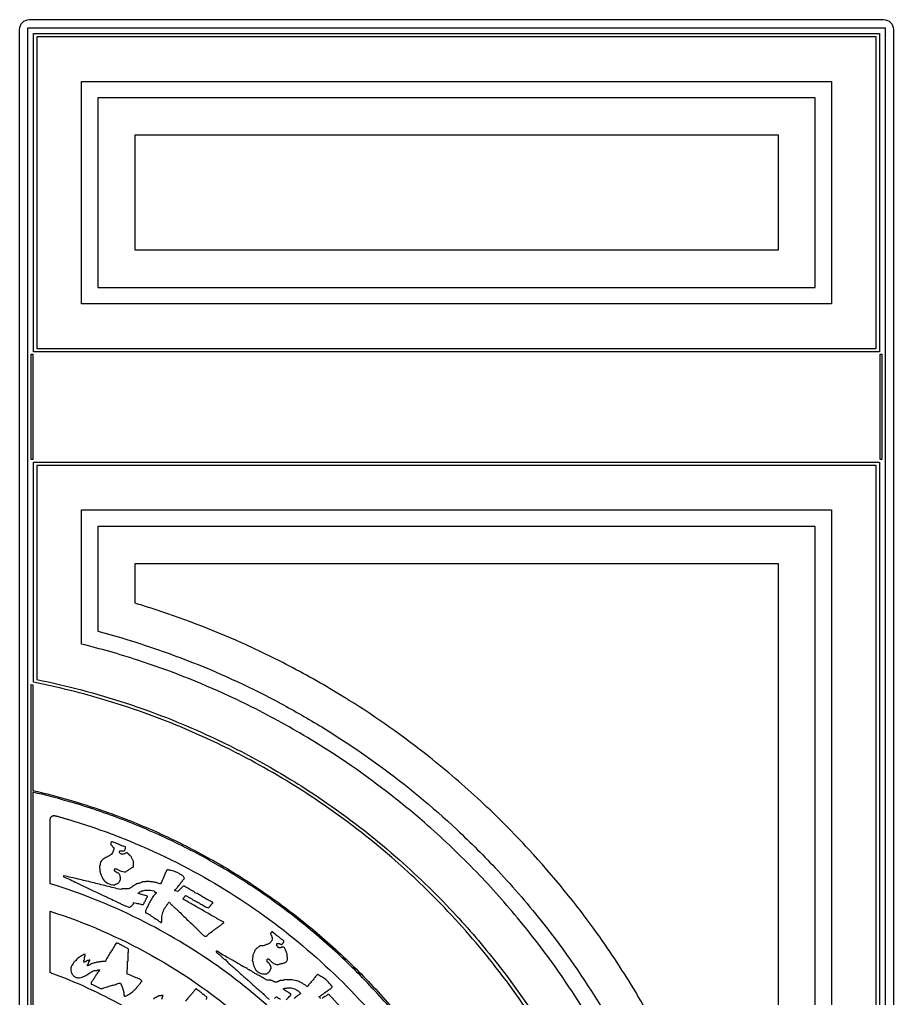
# Model space of a CAD drawing. Header units: millimetres. Extents: x 2100 to 2630, y 15240 to 16970.
# Drawn here: x 2100 to 2630, y 16376 to 16970 of the extents above; entities that cross this region are included whole.
import ezdxf

# ---------------------------------------------------------------- set-up
doc = ezdxf.new("R2010")
doc.units = ezdxf.units.MM

msp = doc.modelspace()

# ---------------------------------------------------------------- linework, layer by layer
for points in [[(2099.63, 16964.18, -0.414209), (2105.63, 16970.18), (2623.63, 16970.18, -0.414209), (2629.63, 16964.18), (2629.63, 15246.18, -0.414209), (2623.63, 15240.18), (2105.63, 15240.18, -0.414209), (2099.63, 15246.18), (2099.63, 16964.18)], [(2108.13, 16701.68), (2364.63, 16701.68), (2621.13, 16701.68), (2621.13, 16437.68), (2621.13, 16173.68), (2552.13, 16173.68), (2483.13, 16173.68, 0.014507), (2478.3, 16201.04, 0.014834), (2471.88, 16228.07, 0.028352), (2455.2, 16278.43, 0.021382), (2438.52, 16315.79, 0.020193), (2419.93, 16349.59, 0.029612), (2388.58, 16395.13, 0.026756), (2355.04, 16433.66, 0.021398), (2325.39, 16461.74, 0.029602), (2281.57, 16495.45, 0.02556), (2239.82, 16520.76, 0.020798), (2204.1, 16538.1, 0.029609), (2152.18, 16557.11, 0.023789), (2108.13, 16568.06), (2108.13, 16634.87), (2108.13, 16701.68)], [(2619.13, 16175.68), (2619.13, 16437.68), (2619.13, 16699.68), (2364.63, 16699.68), (2110.13, 16699.68), (2110.13, 16634.69), (2110.13, 16569.7, -0.014425), (2137.15, 16563.42, -0.014747), (2163.76, 16555.57, -0.028186), (2213.09, 16536.29, -0.021264), (2249.47, 16517.72, -0.020673), (2283.14, 16496.8, -0.03003), (2327.72, 16462.36, -0.025416), (2362.75, 16428.46, -0.021273), (2389.27, 16397.5, -0.029429), (2420.73, 16352.13, -0.025416), (2443.93, 16309.26, -0.021274), (2459.91, 16271.76, -0.029431), (2476.27, 16219.03, -0.023058), (2484.85, 16175.68), (2551.99, 16175.68), (2619.13, 16175.68)], [(2137.13, 16672.68), (2364.63, 16672.68), (2592.13, 16672.68), (2592.13, 16437.68), (2592.13, 16202.68), (2549.84, 16202.68), (2507.55, 16202.68, 0.029099), (2492.8, 16259.45, 0.028788), (2472.02, 16312.94, 0.015325), (2458.24, 16340.82, 0.020807), (2436.92, 16377.1, 0.029954), (2401.66, 16425.11, 0.019711), (2374.93, 16454.8, 0.020261), (2345.17, 16482.96, 0.029959), (2298, 16519.34, 0.02026), (2263.13, 16541.01, 0.020261), (2226.69, 16559.75, 0.029962), (2171.25, 16581.51, 0.017514), (2137.13, 16591.28), (2137.13, 16631.98), (2137.13, 16672.68)], [(2582.13, 16212.68), (2582.13, 16437.68), (2582.13, 16662.68), (2364.63, 16662.68), (2147.13, 16662.68), (2147.13, 16630.86), (2147.13, 16599.04, -0.029374), (2204.45, 16580.18, -0.029032), (2258.05, 16555.24, -0.013845), (2282.9, 16540.97, -0.020247), (2317.56, 16517.78, -0.030171), (2364.78, 16478.74, -0.01704), (2389.68, 16453.82, -0.020773), (2417.58, 16421.34, -0.030177), (2452.53, 16371.02, -0.017573), (2470.3, 16339.34, -0.020773), (2488.33, 16300.51, -0.030182), (2508.31, 16242.59, -0.014897), (2515.69, 16212.68), (2548.91, 16212.68), (2582.13, 16212.68)], [(2169.63, 16616.06), (2169.63, 16628.12), (2169.63, 16640.18), (2364.63, 16640.18), (2559.63, 16640.18), (2559.63, 16437.68), (2559.63, 16235.18), (2546.58, 16235.18), (2533.54, 16235.18, 0.029627), (2514.46, 16295.71, 0.029213), (2488.83, 16352.5, 0.014552), (2473.5, 16379.81, 0.020103), (2449.91, 16415.75, 0.030687), (2408.54, 16466.58, 0.019294), (2379.31, 16495.95, 0.019552), (2347.89, 16522.96, 0.027635), (2299.59, 16557.1, 0.017273), (2267.47, 16575.72, 0.017527), (2234.13, 16592.07, 0.027699), (2178.92, 16613.18, 0.004493), (2169.63, 16616.06)], [(2107.63, 16566.63), (2107.63, 16534.54), (2107.63, 16502.45, -0.029518), (2153.82, 16488.91, -0.019668), (2183.62, 16476.87, -0.020303), (2213.27, 16462.04, -0.019664), (2240.76, 16445.41, -0.020949), (2268.51, 16425.37, -0.020975), (2294.51, 16403.05, -0.02095), (2318.52, 16378.66, -0.020975), (2340.42, 16352.29, -0.020949)], [(2329.04, 16364.98, 0.020942), (2306.16, 16390.3, 0.020967), (2281.2, 16413.64, 0.02094), (2254.4, 16434.77, 0.020969), (2225.88, 16453.61, 0.02094), (2195.93, 16469.96, 0.020966), (2164.67, 16483.76, 0.020944), (2132.4, 16494.88, 0.015707), (2107.63, 16501.42), (2107.63, 16105.18)], [(2329.04, 16364.98, 0.020942), (2306.16, 16390.3, 0.020967), (2281.2, 16413.64, 0.02094), (2254.4, 16434.77, 0.020969), (2225.88, 16453.61, 0.02094), (2195.93, 16469.96, 0.020966), (2164.67, 16483.76, 0.020944), (2132.4, 16494.88, 0.015707), (2107.63, 16501.42), (2107.63, 16105.18)], [(2264.23, 16358.48, 0.038551), (2222.36, 16393.97, 0.038553), (2175.54, 16422.6, 0.043529), (2118.13, 16445.86), (2118.13, 16448.23), (2118.13, 16450.61), (2118.13, 16455.36), (2118.12, 16460.11), (2118.12, 16464.86), (2118.12, 16467.23), (2118.12, 16469.61), (2118.12, 16471.98), (2118.12, 16474.36), (2118.12, 16476.73), (2118.12, 16479.11), (2118.12, 16481.48), (2118.13, 16483.86), (2118.13, 16483.97), (2118.13, 16484.08, -0.000828), (2118.13, 16484.3, -0.004324), (2118.13, 16484.44, -0.014935), (2118.14, 16484.71, -0.00806), (2118.16, 16484.85, -0.04525), (2118.3, 16485.52, -0.044321), (2118.5, 16486, -0.050646), (2118.77, 16486.4, -0.042133), (2119.02, 16486.66, -0.04331), (2119.32, 16486.86, -0.053984), (2119.76, 16487.06, -0.048159), (2120.28, 16487.17, -0.040357), (2120.82, 16487.18, -0.018337), (2121.1, 16487.15, -0.024085), (2121.62, 16487.05, -0.001386), (2123.56, 16486.51, -0.001289), (2125.49, 16485.96, -0.001201), (2127.43, 16485.4, -0.001295), (2129.36, 16484.83, -0.010157), (2144.7, 16479.91, -0.039416), (2201.92, 16455.1, -0.036871), (2251.31, 16424.03, -0.03687), (2295.59, 16386.04, -0.035602), (2332.61, 16343.56, -0.036871)], [(2157.31, 16445.17, -0.105223), (2157.75, 16445.48, -0.025164), (2158.35, 16445.71, 0.009942), (2158.99, 16445.93, 0.077629), (2159.49, 16446.2, 0.086966), (2159.89, 16446.65, 0.019867), (2160.2, 16447.17, -0.008154), (2160.51, 16447.75, -0.069736), (2160.84, 16448.17, -0.002007), (2160.82, 16449.18, 0.033034), (2160.73, 16450.2, 0.05586), (2160.48, 16451.12, 0.114657), (2159.94, 16451.91, 0.051319), (2159.55, 16452.2, 0.016075), (2159.1, 16452.45, 0.007844), (2158.62, 16452.68, -0.021729), (2158.16, 16452.92, -0.032674), (2157.74, 16453.2, -0.07118), (2157.41, 16453.54, -0.093232), (2157.19, 16454.01, -0.075783), (2157.13, 16454.52, 0.283966), (2157.41, 16454.77, 0.002754), (2157.49, 16455.05, -0.059371), (2158.32, 16454.86, -0.027147), (2159.11, 16454.53, -0.010083), (2159.88, 16454.13, 0.02344), (2160.66, 16453.76, 0.058452), (2162.31, 16453.28, 0.033386), (2164.01, 16453.11, -0.044119), (2164.55, 16453.56, -0.019439), (2165.14, 16453.94, -0.007439), (2165.75, 16454.29, 0.016127), (2166.36, 16454.65, 0.015822), (2166.94, 16455.05, -0.009325), (2167.52, 16455.45, -0.022625), (2168.13, 16455.82, -0.044778), (2168.78, 16456.11, -0.051805), (2168.71, 16456.94, -0.004618), (2168.74, 16457.78, 0.012844), (2168.75, 16458.62, 0.059196), (2168.65, 16459.46, 0.058439), (2168.35, 16460.23, 0.006286), (2167.97, 16460.95, -0.01804), (2167.6, 16461.68, -0.071572), (2167.37, 16462.46, -0.173028), (2166.79, 16462.69, -0.025823), (2166.66, 16462.81, -0.033827), (2166.41, 16463.12, 0.034882), (2166.16, 16463.44, 0.039983), (2165.86, 16463.7, -0.011912), (2165.55, 16463.95, -0.041858), (2165.27, 16464.24, -0.08197), (2165.07, 16464.58), (2164.19, 16464.58, -0.074619), (2163.69, 16464.2, -0.045892), (2163.07, 16463.92, -0.104887), (2161.69, 16463.77, -0.067885), (2161.06, 16463.92, -0.096587), (2160.55, 16464.24, -0.133104), (2160.21, 16464.81, -0.087575), (2160.13, 16465.46, 0.242416), (2160.49, 16465.81, -0.057909), (2160.79, 16465.88, -0.035753), (2161.09, 16465.89, -0.007545), (2161.8, 16465.84, 0.022991), (2162.51, 16465.82, 0.048041), (2162.82, 16465.86, 0.068553), (2163.11, 16465.96, 0.135928), (2163.49, 16466.32, 0.082026), (2163.75, 16466.95, 0.042071), (2163.84, 16467.63, 0.028002), (2163.84, 16468.28, -0.0293), (2161.69, 16468.94, -0.016858), (2159.6, 16469.8, -0.002373), (2158.57, 16470.27, 0.015199), (2157.53, 16470.72, 0.024702), (2156.47, 16471.07, 0.042425), (2155.37, 16471.28, -0.242423), (2155.02, 16470.93), (2155.02, 16469.52, -0.131772), (2155.53, 16469.1, -0.014709), (2155.86, 16468.6, 0.028462), (2156.18, 16468.16, 0.149721), (2156.78, 16467.75, -0.217531), (2155.23, 16463.69, -0.052529), (2154.35, 16463, -0.020365), (2153.38, 16462.45, -0.007755), (2152.36, 16461.95, 0.021023), (2151.36, 16461.43, 0.041899), (2150.2, 16460.61, 0.127365), (2148.49, 16458.23), (2148.49, 16456.99), (2148.31, 16456.9), (2148.14, 16456.82, 0.025346), (2148.24, 16454.74, 0.03187), (2148.59, 16452.65, 0.039007), (2149.23, 16450.65, 0.05363), (2150.22, 16448.8, 0.106794), (2152.91, 16446.25, 0.15353), (2157.31, 16445.17)], [(2212.71, 16413.95, -0.017903), (2215.31, 16416.09, -0.005176), (2218.01, 16418.11, 0.000773), (2220.71, 16420.09, 0.013147), (2223.47, 16422.24), (2223.47, 16422.59, -0.009469), (2220.32, 16424.22, -0.005066), (2217.23, 16425.94, -0.002904), (2214.16, 16427.71, 0.001455), (2211.09, 16429.49, 0.001157), (2204.94, 16433, -0.002783), (2198.77, 16436.53), (2198.77, 16436.88, 0.099305), (2199.21, 16437.23, 0.03991), (2199.54, 16437.68, 0.005646), (2199.84, 16438.18, -0.054652), (2200.18, 16438.65, -0.054447), (2200.87, 16438.44, -0.032295), (2201.51, 16438.11, -0.010676), (2202.1, 16437.74, 0.02354), (2202.71, 16437.39, 0.019753), (2203.37, 16437.07, -0.02632), (2204.01, 16436.76, -0.055151), (2204.56, 16436.37, -0.113159), (2204.95, 16435.82, -0.035713), (2206.17, 16435.41, -0.022809), (2207.34, 16434.86, -0.015717), (2208.47, 16434.22, -0.00277), (2209.59, 16433.52, 0.003611), (2210.71, 16432.83, 0.016534), (2211.86, 16432.19, 0.023416), (2213.05, 16431.64, 0.035558), (2214.3, 16431.24, -0.00915), (2214.6, 16431.59, 0.00124), (2214.92, 16431.95, 0.006765), (2215.22, 16432.31, 0.017457), (2215.51, 16432.68, 0.011412), (2215.77, 16433.06, -0.022701), (2216.05, 16433.44, -0.042357), (2216.37, 16433.79, -0.067094), (2216.77, 16434.06), (2216.77, 16434.59, -0.01765), (2214, 16435.99, -0.012476), (2211.32, 16437.56, -0.001878), (2210, 16438.38, 0.013105), (2208.66, 16439.18, 0.021036), (2207.28, 16439.88, 0.036599), (2205.83, 16440.41, 0.140347), (2205.44, 16441, 0.050815), (2205.04, 16441.28, 0.031575), (2204.46, 16441.55, -0.019677), (2203.86, 16441.81, -0.028761), (2203.31, 16442.12, -0.009624), (2202.79, 16442.47, 0.001647), (2202.28, 16442.82, 0.021904), (2201.76, 16443.15, 0.018487), (2201.19, 16443.45, -0.012943), (2200.62, 16443.74, -0.028501), (2200.1, 16444.05, -0.069893), (2199.65, 16444.47), (2198.77, 16444.47, -0.029507), (2198.01, 16443.6, -0.00548), (2197.18, 16442.79, 0.005846), (2196.36, 16441.98, 0.029727), (2195.59, 16441.12), (2194.71, 16441.29), (2193.83, 16441.47), (2193.83, 16441.82, -0.005176), (2195.28, 16443.62, 0.005805), (2196.74, 16445.44, 0.005556), (2197.44, 16446.38, -0.00589), (2198.14, 16447.31, -0.01179), (2198.86, 16448.21, -0.023353), (2199.65, 16449.05, 0.119779), (2199.29, 16449.94, 0.066074), (2198.63, 16450.63, 0.038744), (2197.76, 16451.23, 0.007757), (2196.82, 16451.76, 0.006805), (2195.12, 16452.64, 0.036435), (2193.14, 16453.47, 0.028232), (2191.4, 16453.94, 0.017213), (2189.07, 16454.35, 0.018369), (2188.5, 16453.3, 0.010641), (2188, 16452.23, 0.006699), (2187.54, 16451.14, -0.001108), (2187.09, 16450.04, -0.008785), (2185.19, 16445.7, 0.027709), (2183, 16446.38, 0.02085), (2180.76, 16446.84, 0.017234), (2178.48, 16447.13, 0.010602), (2176.19, 16447.29, 0.000598), (2176.01, 16446.94), (2174.07, 16446.94, -0.04585), (2173.01, 16446.46, -0.006762), (2171.91, 16446.09, 0.008614), (2170.77, 16445.71, 0.04256), (2169.68, 16445.22, 0.039515), (2168.68, 16444.55, -0.006545), (2167.73, 16443.82, -0.03013), (2166.77, 16443.19, -0.083128), (2165.7, 16442.79, -0.040546), (2165.11, 16442.73, -0.017596), (2164.51, 16442.73, -0.009315), (2163.89, 16442.77, 0.007533), (2163.27, 16442.81, 0.016348), (2162.65, 16442.82, 0.036443), (2162.07, 16442.77, 0.050644), (2161.52, 16442.62, 0.068697), (2161.01, 16442.35, -0.004324), (2152.38, 16444.44, 0.000304), (2143.75, 16446.6, 0.002614), (2135.11, 16448.7, 0.007237), (2126.43, 16450.64, -0.001352), (2126.26, 16450.47), (2126.26, 16450.11, -0.015738), (2130.32, 16448.33, -0.00209), (2134.31, 16446.4, 0.005001), (2150.33, 16438.78), (2150.84, 16438.55), (2151.34, 16438.32), (2151.84, 16438.09), (2152.34, 16437.86, -0.000825), (2154.34, 16436.93, -0.004673), (2158.34, 16435.01, -0.000923), (2160.33, 16434.02, 0.010414), (2162.34, 16433.07, 0.016298), (2164.38, 16432.24, 0.028412), (2166.48, 16431.59, -0.013008), (2167.23, 16432.15, 0.038827), (2167.97, 16432.77, 0.051425), (2168.45, 16433.35, 0.14594), (2168.78, 16434.41, -0.022284), (2170.24, 16434.14, -0.004338), (2171.69, 16433.79, 0.004686), (2173.14, 16433.44, 0.022832), (2174.6, 16433.18, -0.017085), (2174.92, 16433.78, -0.002991), (2175.26, 16434.38, 0.004421), (2175.6, 16434.97, 0.018549), (2175.91, 16435.58, 0.013905), (2176.18, 16436.22, -0.017745), (2176.46, 16436.85, -0.035046), (2176.8, 16437.43, -0.067993), (2177.25, 16437.94), (2177.25, 16438.29, 0.038678), (2175.86, 16438.78, -0.000518), (2174.45, 16439.16, -0.003319), (2173.03, 16439.55, 0.024202), (2171.6, 16439.88), (2171.6, 16440.23, -0.093526), (2173.79, 16441.47, -0.038278), (2175, 16441.78, -0.025618), (2176.25, 16441.93, -0.078961), (2181.3, 16441.47), (2181.39, 16441.12), (2181.48, 16440.76, -0.058291), (2182.54, 16440.59), (2182.54, 16440.23, 0.027976), (2181.44, 16439.1, 0.022166), (2180.46, 16437.86, 0.019048), (2179.58, 16436.54, 0.012782), (2178.79, 16435.17, 0.009946), (2178.05, 16433.75, 0.004055), (2177.36, 16432.31, 0.001393), (2176.68, 16430.88, -0.004573), (2176.01, 16429.47), (2176.01, 16428.24, -0.040157), (2176.8, 16427.94, -0.023685), (2177.54, 16427.55, -0.010223), (2178.24, 16427.12, 0.012445), (2178.95, 16426.69, 0.009133), (2179.7, 16426.28, -0.025457), (2180.42, 16425.85, -0.047066), (2181.03, 16425.35, -0.094611), (2181.48, 16424.71, -0.091476), (2182.04, 16424.62, -0.060165), (2182.54, 16424.38, -0.030606), (2183, 16424.04, 0.013576), (2183.45, 16423.68, 0.017018), (2183.92, 16423.36, -0.014203), (2184.38, 16423.04, -0.032296), (2184.82, 16422.68, -0.056441), (2185.19, 16422.24), (2185.54, 16422.24, -0.242015), (2185.89, 16422.59, -0.015265), (2185.88, 16424.27, -0.022829), (2185.99, 16425.93, -0.027173), (2186.26, 16427.54, -0.035348), (2186.73, 16429.1, -0.034335), (2187.42, 16430.6, -0.023978), (2188.28, 16432, -0.019268), (2189.26, 16433.34, -0.011829), (2190.3, 16434.59), (2190.48, 16434.59, 0.020398), (2191.73, 16433.21, 0.010325), (2193.07, 16431.92, 0.005139), (2194.44, 16430.67, -0.005213), (2195.81, 16429.42, -0.006648), (2198.47, 16426.84, 0.002333), (2201.11, 16424.24, 0.002815), (2203.81, 16421.71, -0.005723), (2206.51, 16419.15, -0.005172), (2207.83, 16417.82, 0.002178), (2209.15, 16416.49, 0.005745), (2210.46, 16415.19, 0.013784), (2211.83, 16413.95), (2212.71, 16413.95)], [(2118.13, 16391.91), (2118.13, 16429.21, -0.049221), (2179.44, 16402.53, -0.052772), (2238.03, 16361.19, -0.051037)], [(2249.58, 16391.19, -0.06317), (2249.96, 16391.55, -0.009323), (2250.38, 16391.85, 0.012894), (2250.81, 16392.17, 0.063903), (2251.19, 16392.54, 0.060535), (2251.47, 16393, 0.003344), (2251.69, 16393.5, -0.019746), (2251.91, 16393.96, -0.090117), (2252.23, 16394.36, 0.140783), (2251.5, 16396.78, 0.126698), (2249.76, 16398.42), (2249.76, 16399.83, 0.187564), (2250.29, 16400.36), (2250.46, 16400.36, -0.033654), (2251.13, 16399.8, -0.006182), (2251.75, 16399.18, 0.006682), (2252.37, 16398.56, 0.033712), (2253.05, 16397.99, 0.065513), (2254.46, 16397.22, 0.037824), (2256.29, 16396.66, -0.069242), (2257.03, 16397.04, -0.027523), (2257.83, 16397.28, -0.012405), (2258.69, 16397.46, 0.018368), (2259.56, 16397.65, 0.031862), (2260.38, 16397.92, 0.058136), (2261.11, 16398.32, 0.158663), (2262.11, 16399.66, -0.008176), (2262.06, 16400.69, 0.007554), (2262.01, 16401.72, 0.015524), (2261.92, 16402.74, 0.031826), (2261.73, 16403.74, 0.032468), (2261.41, 16404.72, 0.020652), (2260.99, 16405.66, 0.015491), (2260.5, 16406.56, 0.006023), (2259.99, 16407.42), (2258.23, 16407.42, -0.000886), (2258.14, 16407.24), (2258.05, 16407.07), (2256.46, 16407.07, 0.156728), (2256.17, 16407.72, 0.118988), (2255.58, 16408.12), (2255.58, 16409.36, 0.242024), (2255.93, 16409.71, 0.012752), (2256.25, 16409.66, -0.002089), (2256.58, 16409.62, -0.009564), (2256.89, 16409.57, -0.024611), (2257.21, 16409.5, -0.043886), (2257.82, 16409.28, 0.005397), (2258.4, 16409.01), (2258.76, 16409.01, -0.098762), (2258.88, 16409.23, -0.0354), (2259.07, 16409.41, -0.002859), (2259.26, 16409.58, 0.064225), (2259.44, 16409.77, 0.061194), (2259.56, 16410, -0.016014), (2259.66, 16410.23, -0.061466), (2259.79, 16410.45, -0.126957), (2259.99, 16410.59), (2259.99, 16411.12, 0.007235), (2259.38, 16411.57, -0.001598), (2258.78, 16411.99, -0.007698), (2258.18, 16412.42, -0.01922), (2257.61, 16412.89, -0.012351), (2257.06, 16413.4, 0.025504), (2256.5, 16413.89, 0.049344), (2255.91, 16414.27, 0.088861), (2255.23, 16414.48, 0.199494), (2254.78, 16415.29, 0.031362), (2254.27, 16415.65, -0.002131), (2253.92, 16415.87, -0.034676), (2253.59, 16416.11, -0.055979), (2253.31, 16416.41, -0.077506), (2253.11, 16416.77), (2252.76, 16416.77, -0.117183), (2252.58, 16416.51, 0.007284), (2252.36, 16416.29, 0.006892), (2252.14, 16416.06, -0.116955), (2251.88, 16415.89, 0.083176), (2251.92, 16415.36, 0.04558), (2252.1, 16414.86, 0.018172), (2252.34, 16414.39, -0.03072), (2252.56, 16413.91, -0.03894), (2252.72, 16413.41, -0.020956), (2252.82, 16412.89, -0.012655), (2252.88, 16412.36, 0.003713), (2252.93, 16411.83, 0.011758), (2252.48, 16411.19, -0.016207), (2252.02, 16410.55, -0.032251), (2251.52, 16409.98, -0.060227), (2250.92, 16409.51, -0.052098), (2250.18, 16409.16, -0.006391), (2249.41, 16408.9, 0.01411), (2248.57, 16408.61, 0.061264), (2247.99, 16408.3, 0.004428), (2245.35, 16408.12, -0.031242), (2244.66, 16407.58, 0.006364), (2243.94, 16407.07, 0.020642), (2243.23, 16406.51, 0.058504), (2242.62, 16405.84, 0.056798), (2242.18, 16405.06, 0.01103), (2241.85, 16404.22, -0.008811), (2241.54, 16403.41, -0.060584), (2241.11, 16402.66, 0.001748), (2241.07, 16401.77, -0.026958), (2240.99, 16400.88, -0.012044), (2240.91, 16400.45, 0.007699), (2240.83, 16400.01, 0.017883), (2240.77, 16399.57, 0.035715), (2240.76, 16399.13, -0.00039), (2240.94, 16399.04), (2241.11, 16398.95, 0.053334), (2241.28, 16397.42, 0.012068), (2241.49, 16396.6, 0.027908), (2241.76, 16395.77, 0.0128), (2242.11, 16394.95, 0.031385), (2242.52, 16394.18, 0.020249), (2243, 16393.48, 0.037155), (2243.54, 16392.84, 0.074802), (2244.78, 16391.92, 0.063486), (2246.23, 16391.38, 0.048953), (2247.84, 16391.16, 0.028756), (2249.58, 16391.19)], [(2163.84, 16377.69, 0.086091), (2169.37, 16381.47, 0.019858), (2170.53, 16382.7, 0.009301), (2171.62, 16383.99, 0.004226), (2172.67, 16385.3, -0.006518), (2173.72, 16386.6, 0.061289), (2173.65, 16387, 0.094741), (2173.45, 16387.36, 0.099017), (2172.86, 16387.85, 0.048352), (2172.07, 16388.19, -0.00419), (2171.21, 16388.47, -0.022845), (2169.61, 16389.1, 0.000761), (2168.1, 16389.81, 0.01553), (2166.34, 16390.56, 0.035055), (2164.9, 16391.01, 0.008068), (2165.07, 16398.77, -0.000366), (2165.43, 16398.95), (2165.43, 16404.07), (2165.78, 16404.24), (2165.78, 16406.18, 0.040338), (2164.9, 16406.77, 0.016134), (2163.95, 16407.26, 0.004042), (2162.99, 16407.71, -0.019935), (2162.03, 16408.19, -0.016767), (2161.12, 16408.73, 0.020215), (2160.21, 16409.27, 0.041826), (2159.23, 16409.69, 0.070862), (2158.19, 16409.89, -0.007167), (2156.54, 16407.12, 0.000906), (2154.86, 16404.37, 0.004961), (2153.21, 16401.6, 0.013041), (2151.66, 16398.77), (2149.37, 16398.77), (2149.28, 16398.6), (2149.19, 16398.42, 0.048406), (2147.04, 16398.29, 0.034739), (2144.93, 16397.8, 0.03619), (2142.72, 16396.94, 0.049586), (2141.08, 16395.95), (2140.73, 16395.95), (2140.73, 16396.48, 0.082512), (2141.02, 16396.76, 0.058838), (2141.23, 16397.1, 0.035986), (2141.37, 16397.49, 0.004907), (2141.49, 16397.9, -0.009931), (2141.6, 16398.31, -0.041361), (2141.76, 16398.69, -0.064812), (2141.99, 16399.04, -0.080439), (2142.31, 16399.3), (2142.31, 16399.66, 0.003936), (2141.37, 16399.36, 0.029928), (2140.44, 16399, 0.012188), (2140, 16398.78, -0.011219), (2139.55, 16398.56, -0.023326), (2139.09, 16398.37, -0.045432), (2138.61, 16398.24), (2138.61, 16399.3, 0.120203), (2138.83, 16399.54, 0.07808), (2138.95, 16399.85, 0.028959), (2139, 16400.2, 0.006927), (2139.02, 16400.38, -0.002523), (2139.03, 16400.56, -0.007625), (2139.06, 16400.91, 0.001979), (2139.1, 16401.25, 0.019013), (2139.14, 16401.95), (2139.49, 16402.13), (2139.49, 16402.83), (2138.61, 16402.83, 0.048581), (2135.93, 16401.31, 0.024855), (2134.77, 16400.4, 0.019257), (2133.65, 16399.36, 0.02143), (2132.58, 16398.18, 0.036986), (2131.64, 16396.88, 0.051164), (2130.98, 16395.49, 0.08121), (2130.7, 16393.98, 0.081232), (2130.92, 16392.45, 0.063237), (2131.57, 16391.02, 0.10151), (2133.01, 16389.51, 0.060961), (2133.84, 16389.06, 0.085843), (2135.16, 16388.8, 0.065339), (2136.8, 16388.98, 0.04223), (2138.32, 16389.49, 0.029807), (2139.75, 16390.21, 0.021642), (2141.02, 16391.02, -0.00505), (2142.27, 16391.88, -0.021138), (2143.57, 16392.68, -0.041276), (2144.96, 16393.31), (2146.72, 16393.31), (2146.81, 16393.48), (2146.9, 16393.66), (2148.14, 16393.66, -0.001752), (2146.87, 16391.74, 0.008112), (2145.64, 16389.82, 0.004654), (2145.05, 16388.83, -0.01233), (2144.45, 16387.85, -0.021141), (2143.79, 16386.92, -0.03836), (2143.02, 16386.07), (2143.02, 16385.01, -0.017494), (2146.24, 16383.47, -0.000707), (2147.03, 16383.05, 0.019758), (2147.83, 16382.66, 0.031343), (2148.67, 16382.36, 0.049909), (2149.55, 16382.19, -0.015557), (2154.66, 16383.84, -0.001571), (2155.98, 16384.22, 0.00686), (2157.29, 16384.61, 0.011316), (2158.55, 16385.03, 0.021462), (2159.78, 16385.54), (2160.84, 16385.54, -0.044211), (2161.7, 16383.66, -0.016311), (2162.33, 16381.69, -0.007713), (2162.6, 16380.69, -0.018267), (2162.81, 16379.68, -0.023831), (2162.94, 16378.64, -0.032179), (2162.96, 16377.6), (2163.84, 16377.69)], [(2282.22, 16376.19, 0.073065), (2282.06, 16376.5, 0.035104), (2281.83, 16376.76, 0.014497), (2281.58, 16377, -0.026153), (2281.34, 16377.25), (2281.34, 16377.43, 0.025328), (2282.38, 16378.05, 0.011598), (2283.38, 16378.76, 0.004826), (2284.35, 16379.49, -0.008922), (2285.33, 16380.22, -0.009205), (2286.33, 16380.91, 0.003578), (2287.33, 16381.59, 0.010158), (2288.33, 16382.3, 0.022018), (2289.28, 16383.07), (2289.28, 16383.43, -0.011412), (2288.35, 16384.51, 0.005052), (2287.42, 16385.62, 0.01239), (2286.45, 16386.69, 0.029366), (2285.4, 16387.68, 0.028507), (2284.25, 16388.53, 0.008792), (2283.03, 16389.3, -0.000692), (2281.82, 16390.04, -0.020913), (2280.63, 16390.84), (2280.28, 16390.84, 0.01973), (2279.48, 16389.94, 0.007485), (2278.73, 16389.01, 0.000772), (2278.01, 16388.07, -0.012136), (2277.26, 16387.15, -0.010464), (2276.46, 16386.25, 0.008883), (2275.66, 16385.36, 0.018489), (2274.91, 16384.43, 0.038943), (2274.28, 16383.43), (2274.11, 16383.43, 0.009077), (2272.62, 16384.49, 0.01899), (2271.03, 16385.5, 0.02483), (2269.37, 16386.37, 0.038381), (2267.61, 16387.02, 0.037656), (2265.78, 16387.39, 0.018785), (2263.93, 16387.55, 0.009953), (2262.05, 16387.61, -0.007764), (2260.17, 16387.66, -0.000882), (2259.99, 16387.31, -0.035349), (2259.47, 16387.24, -0.014573), (2258.95, 16387.23, 0.014052), (2258.47, 16387.22, 0.044229), (2258, 16387.15, 0.037912), (2257.42, 16386.97, 0.009948), (2256.86, 16386.74, 0.005483), (2256.33, 16386.5, -0.014182), (2255.79, 16386.26, -0.028521), (2255.38, 16386.12, -0.067503), (2255.03, 16386.08, -0.072657), (2254.67, 16386.13, -0.032413), (2254.32, 16386.26, -0.018098), (2253.88, 16386.48, 0.010414), (2253.37, 16386.74, 0.012081), (2252.82, 16386.98, 0.040831), (2252.26, 16387.17, 0.041753), (2251.72, 16387.26, 0.015185), (2251.18, 16387.28, -0.001783), (2250.67, 16387.29, -0.036521), (2250.16, 16387.33, -0.07164), (2249.21, 16387.64, -0.016166), (2248.24, 16388.15, -0.001928), (2245.55, 16389.71, 0.004311), (2242.87, 16391.24, -0.000521), (2241.95, 16391.75, -0.012104), (2241.07, 16392.28, -0.007545), (2240.28, 16392.81, 0.044853), (2239.32, 16393.35, 0.013088), (2238.81, 16393.56, -0.038488), (2238.33, 16393.79, -0.053761), (2238.04, 16394, -0.175271), (2237.76, 16394.54, -0.094963), (2236.82, 16394.74, -0.049903), (2235.97, 16395.2, -0.009023), (2235.57, 16395.48, 0.033926), (2235.17, 16395.74, 0.063557), (2234.72, 16395.91, 0.084179), (2234.23, 16395.95, 0.093216), (2233.82, 16396.49, 0.048492), (2233.27, 16396.9, 0.025971), (2232.62, 16397.24, -0.008679), (2231.96, 16397.56, -0.026859), (2230.7, 16398.28, 0.008301), (2229.47, 16399.05, 0.010317), (2228.2, 16399.77, 0.002628), (2227.56, 16400.11, -0.000758), (2226.91, 16400.45, -0.011515), (2223.09, 16402.58, -0.019688), (2219.41, 16404.95), (2219.06, 16404.95), (2218.97, 16404.86), (2218.88, 16404.77), (2218.88, 16404.42, 0.032832), (2219.56, 16403.79, 0.009568), (2220.29, 16403.22, -0.003571), (2221.02, 16402.66, -0.027859), (2221.71, 16402.05, -0.021877), (2222.36, 16401.36, 0.023589), (2223, 16400.69, 0.051144), (2223.7, 16400.14, 0.101997), (2224.53, 16399.83, 0.04019), (2225.49, 16398.62, 0.021194), (2226.59, 16397.53, 0.012325), (2227.79, 16396.49, -0.004457), (2229.01, 16395.47, -0.008099), (2231.36, 16393.36, 0.0014), (2233.68, 16391.23, 0.003523), (2236.05, 16389.16, -0.003789), (2238.43, 16387.08, -0.00208), (2240.76, 16384.92, 0.006858), (2243.1, 16382.8, 0.005847), (2244.3, 16381.78, -0.002889), (2245.51, 16380.77, -0.007294), (2246.71, 16379.73, -0.015486), (2247.85, 16378.64, -0.006046), (2248.41, 16378.06, 0.004523), (2248.97, 16377.47, 0.009897), (2249.53, 16376.92, 0.021552), (2250.12, 16376.41, 0.041482), (2250.99, 16375.82, 0.126033)], [(2164.78, 16370.29, 0.039251), (2121.49, 16390.66, 0.001897), (2119.28, 16391.49, 0.001167), (2118.13, 16391.91)], [(2212.91, 16375.69, -0.013986), (2213.1, 16376.42, 0.057575), (2213.24, 16377.25, -0.123894), (2212.43, 16377.62, -0.03837), (2212, 16378.02, -0.002698), (2211.76, 16378.29, 0.056707), (2211.49, 16378.52, 0.110042), (2211.14, 16378.67, 0.09567), (2210.77, 16378.66, 0.098323), (2210.46, 16379.22, 0.055466), (2209.99, 16379.66, 0.027329), (2209.44, 16380.04, -0.015998), (2208.87, 16380.4, -0.044043), (2207.84, 16381.25, 0.002177), (2206.89, 16382.19), (2206.53, 16382.19, -0.018212), (2205.55, 16380.86, -0.009002), (2204.49, 16379.58, -0.004633), (2203.39, 16378.33, 0.004271), (2202.29, 16377.07, 0.005262), (2200.17, 16374.52, -0.002656)], [(2261.26, 16375.44, 0.007136), (2262.25, 16376.41, 0.00713), (2263.21, 16377.4, -0.040943), (2264.23, 16378.31), (2264.23, 16379.01, -0.034652), (2263.03, 16379.64, -0.011854), (2261.91, 16380.37, 0.00057), (2260.73, 16381.17, 0.022077), (2259.64, 16381.84), (2259.64, 16382.19, 0.003441), (2259.92, 16382.27, 0.282423), (2260.17, 16382.54, 0.01261), (2261.51, 16382.59, -0.01121), (2262.9, 16382.64, -0.020635), (2264.27, 16382.61, -0.048072), (2265.63, 16382.39, -0.051492), (2266.89, 16381.91, -0.039284), (2268.04, 16381.21, -0.032594), (2269.1, 16380.35, -0.024669), (2270.05, 16379.37), (2270.05, 16379.19, 0.011999), (2267.36, 16377.21, 0.016135), (2266.06, 16376.14, 0.016744)], [(2185.87, 16375.86, -0.001163), (2186.77, 16378.13), (2185.54, 16378.13), (2185.45, 16377.96), (2185.36, 16377.78), (2184.13, 16377.78, 0.003624), (2183.01, 16377.21, 0.012711), (2181.89, 16376.59, 0.017286), (2180.8, 16375.89, 0.026794)], [(2254.17, 16376.16, 0.07493), (2254.74, 16376.66, 0.012622), (2255.23, 16377.25), (2255.58, 16377.25, 0.014969), (2256.66, 16376.5, 0.026343), (2257.81, 16375.85, 0.007691)], [(2301.27, 16363.84, -0.002495), (2287.16, 16378.66), (2286.63, 16378.66, -0.046172), (2285.79, 16377.98, -0.02798), (2284.86, 16377.42, -0.005951), (2284.37, 16377.18, 0.023412), (2283.89, 16376.91, 0.041658), (2283.46, 16376.6, 0.067171), (2283.1, 16376.19)]]:
    msp.add_lwpolyline(points, format="xyb")
for points in [[(2624.63, 16965.18), (2624.63, 15245.18), (2104.63, 15245.18), (2104.63, 16965.18), (2624.63, 16965.18)], [(2108.13, 16961.68), (2364.63, 16961.68), (2621.13, 16961.68), (2621.13, 16865.18), (2621.13, 16768.68), (2364.63, 16768.68), (2108.13, 16768.68), (2108.13, 16865.18), (2108.13, 16961.68)], [(2619.13, 16770.68), (2619.13, 16865.18), (2619.13, 16959.68), (2364.63, 16959.68), (2110.13, 16959.68), (2110.13, 16865.18), (2110.13, 16770.68), (2364.63, 16770.68), (2619.13, 16770.68)], [(2137.13, 16932.68), (2364.63, 16932.68), (2592.13, 16932.68), (2592.13, 16865.18), (2592.13, 16797.68), (2364.63, 16797.68), (2137.13, 16797.68), (2137.13, 16865.18), (2137.13, 16932.68)], [(2582.13, 16807.68), (2582.13, 16865.18), (2582.13, 16922.68), (2364.63, 16922.68), (2147.13, 16922.68), (2147.13, 16865.18), (2147.13, 16807.68), (2364.63, 16807.68), (2582.13, 16807.68)], [(2169.63, 16830.18), (2169.63, 16865.18), (2169.63, 16900.18), (2364.63, 16900.18), (2559.63, 16900.18), (2559.63, 16865.18), (2559.63, 16830.18), (2364.63, 16830.18), (2169.63, 16830.18)], [(2107.63, 16703.18), (2107.13, 16703.18), (2106.63, 16703.18), (2106.63, 16735.18), (2106.63, 16767.18), (2107.13, 16767.18), (2107.63, 16767.18), (2107.63, 16735.18), (2107.63, 16703.18)], [(2621.63, 16703.18), (2621.63, 16735.18), (2621.63, 16767.18), (2622.13, 16767.18), (2622.63, 16767.18), (2622.63, 16735.18), (2622.63, 16703.18), (2622.13, 16703.18), (2621.63, 16703.18)], [(2106.63, 16105.18), (2106.63, 16566.83), (2107.63, 16566.63)]]:
    msp.add_lwpolyline(points)

doc.saveas('drawing.dxf')
